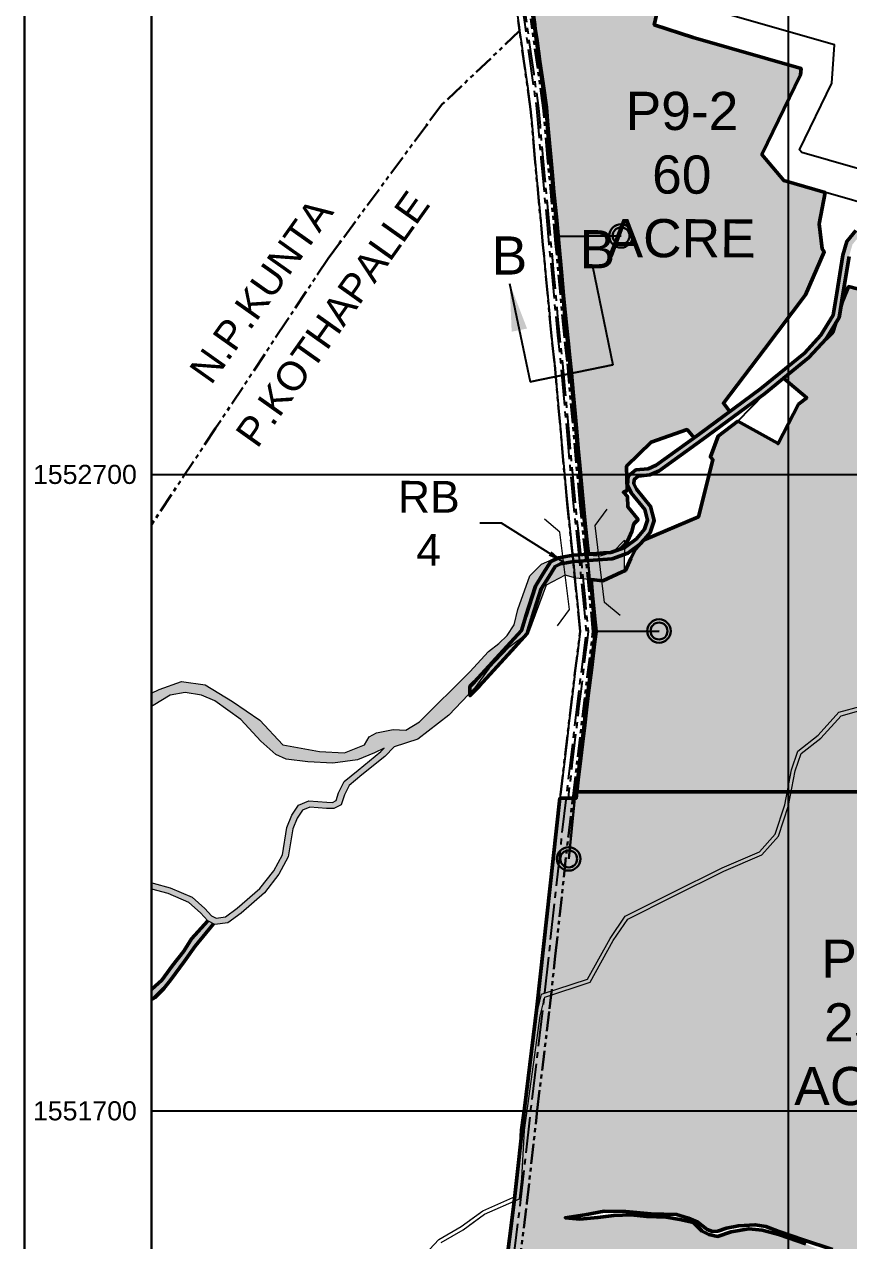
# Model space of a CAD drawing. Header units: metres. Extents: x 222800 to 230200, y 1548340 to 1564214.
# Drawn here: x 222800 to 224095, y 1551496 to 1553407 of the extents above; entities that cross this region are included whole.
import ezdxf

# ---------------------------------------------------------------- set-up
doc = ezdxf.new("R2010")
doc.units = ezdxf.units.M
doc.linetypes.add('CENTER2', pattern=[1.125, 0.75, -0.125, 0.125, -0.125])
doc.linetypes.add('PHANTOM2', pattern=[1.25, 0.625, -0.125, 0.125, -0.125, 0.125, -0.125])
for name, color, linetype in [('G_B.T. ROAD', 1, 'Continuous'), ('G_CART TRACK', 252, 'Continuous'), ('GRID', 7, 'Continuous'), ('name power lines', 1, 'Continuous'), ('road', 10, 'Continuous'), ('VILLAGE BOUNDARY', 6, 'Continuous'), ('VILLAGE NAMES', 6, 'Continuous')]:
    doc.layers.add(name, color=color, linetype=linetype)
doc.layers.add('OTHER LANDS(i.e.ROAD-L.A)', color=7, linetype='Continuous', true_color=0xe1ddfd)
doc.layers.add('STREAM', color=141, linetype='Continuous', lineweight=0)
doc.styles.get("Standard").update_dxf_attribs({"font": 'arial.ttf'})
doc.dimstyles.get("Standard").update_dxf_attribs({"dimtxt": 0.18, "dimasz": 0.18, "dimexe": 0.18, "dimexo": 0.0625, "dimgap": 0.09, "dimtad": 0, "dimtih": 1, "dimtoh": 1, "dimdec": 4, "dimzin": 0, "dimdsep": 46, "dimtxsty": 'Standard', "dimcen": 0.09, "dimadec": 0, "dimazin": 0, "dimtfac": 1, "dimtdec": 4, "dimtofl": 0, "dimtmove": 0, "dimatfit": 3, "dimfxl": 1, "dimtolj": 1, "dimtzin": 0, "dimarcsym": 0})

msp = doc.modelspace()

# ---------------------------------------------------------------- hatches: boundary and pattern name
at = {"layer": 'OTHER LANDS(i.e.ROAD-L.A)'}
h = msp.add_hatch(color=256, dxfattribs=at)
h.dxf.hatch_style = 1
h.paths.add_polyline_path([(223920.74516, 1552783.47771), (223983.86495, 1552748.57153), (224023.76631, 1552824.8016), (223992.62198, 1552850.9923), (223972.55261, 1552834.50094), (223954.49834, 1552818.01506)], flags=17)
h.paths.add_polyline_path([(223983.86495, 1552748.57153), (224023.76631, 1552824.8016), (223992.62198, 1552850.9923), (223962.68809, 1552826.39508), (223920.74516, 1552783.47771)], flags=17)
at = {"layer": 'STREAM', "lineweight": 50}
h = msp.add_hatch(color=256, dxfattribs=at)
h.dxf.hatch_style = 1
h.paths.add_polyline_path([(225633.14812, 1553536.87155), (225487.3175, 1553635.01042), (225452.19636, 1553677.1386), (225432.30103, 1553695.0985), (225381.46198, 1553744.30446), (225356.51355, 1553774.05467), (225333.04377, 1553804.31963), (225325.30246, 1553798.0248), (225314.02859, 1553793.01866), (225293.35976, 1553789.88984), (225272.06455, 1553793.01866), (225251.39573, 1553803.65666), (225225.7163, 1553806.78548), (225190.64193, 1553798.0248), (225163.08344, 1553783.63222), (225134.89872, 1553776.74882), (225102.32964, 1553778.00035), (225058.48669, 1553765.48509), (225017.77534, 1553753.59556), (224982.5287, 1553753.30567), (224947.66812, 1553750.81785), (224897.86728, 1553744.59834), (224859.89412, 1553720.96426), (224826.04138, 1553687.6749), (224777.7815, 1553637.60403), (224743.75206, 1553602.98711), (224714.67237, 1553572.07916), (224700.37583, 1553558.40799), (224667.78372, 1553549.19212), (224631.50191, 1553539.36188), (224605.05926, 1553520.31573), (224595.22017, 1553503.72717), (224592.76035, 1553484.06666), (224592.14541, 1553463.17736), (224582.92126, 1553443.51685), (224566.93264, 1553427.54266), (224554.63372, 1553411.5685), (224548.91965, 1553402.50823), (224543.4938, 1553382.20924), (224530.34976, 1553364.08617), (224521.72392, 1553344.78169), (224515.06259, 1553336.67954), (224500.24861, 1553331.64106), (224475.82398, 1553325.27514), (224457.58012, 1553315.06778), (224441.83309, 1553303.08178), (224430.81485, 1553289.71449), (224429.33527, 1553273.82383), (224425.51947, 1553260.79818), (224419.08506, 1553250.51244), (224405.94124, 1553232.88796), (224395.88144, 1553216.37601), (224392.0667, 1553205.70442), (224390.34277, 1553191.46269), (224387.26535, 1553174.24457), (224384.30248, 1553167.97593), (224381.72744, 1553165.53863), (224374.77787, 1553163.28674), (224367.07596, 1553160.48856), (224361.75288, 1553157.03168), (224356.3787, 1553151.06572), (224355.36059, 1553142.16576), (224354.09874, 1553135.68193), (224352.32494, 1553133.15023), (224348.96794, 1553131.16834), (224343.96754, 1553129.43899), (224337.33879, 1553127.47109), (224323.46447, 1553115.68856), (224315.1827, 1553106.3255), (224307.90744, 1553098.68409), (224296.00569, 1553095.57414), (224284.19524, 1553095.41011), (224272.77412, 1553100.10871), (224251.59296, 1553100.47356), (224224.93853, 1553094.16636), (224203.32013, 1553085.65769), (224193.60829, 1553086.24576), (224162.92301, 1553092.37726), (224133.78914, 1553091.13413), (224105.84634, 1553083.15768), (224091.75807, 1553066.03869), (224085.68101, 1553044.60963), (224075.97987, 1552984.78273), (224070.27867, 1552950.0883), (224051.33588, 1552918.88653), (224025.27801, 1552890.76939), (223956.553, 1552834.2968), (223859.26265, 1552762.97966), (223792.39356, 1552714.417), (223779.78825, 1552709.01958), (223760.29925, 1552706.96998), (223748.24812, 1552697.07973), (223747.37243, 1552683.08092), (223753.13653, 1552671.17924), (223774.53764, 1552645.06536), (223779.08718, 1552628.02007), (223774.34069, 1552613.79335), (223761.32134, 1552598.97078), (223743.10866, 1552585.09228), (223721.36209, 1552577.36225), (223692.87781, 1552575.46502), (223662.15709, 1552573.17938), (223639.16564, 1552569.12571), (223626.89851, 1552562.99771), (223615.12683, 1552544.31832), (223602.85531, 1552524.4443), (223587.82214, 1552477.07934), (223580.78575, 1552454.9098), (223557.92685, 1552429.34808), (223506.96018, 1552374.11353), (223500, 1552366.94231), (223500, 1552352.58417), (223514.22392, 1552367.23938), (223565.32903, 1552422.62397), (223589.66875, 1552449.84159), (223597.35358, 1552474.05416), (223612.01302, 1552520.24163), (223623.61143, 1552539.02552), (223633.86823, 1552555.3011), (223642.33384, 1552559.53006), (223663.39936, 1552563.24417), (223693.58109, 1552565.48971), (223723.40747, 1552567.47633), (223747.92841, 1552576.19254), (223768.17609, 1552591.62175), (223783.18727, 1552608.71202), (223789.5225, 1552627.7007), (223783.64206, 1552649.73235), (223761.62089, 1552676.60282), (223757.51683, 1552685.07687), (223757.95685, 1552692.11108), (223764.32618, 1552697.33833), (223782.33612, 1552699.23238), (223797.36158, 1552705.66609), (223865.15682, 1552754.90134), (223962.68809, 1552826.39508), (224032.15118, 1552883.47416), (224059.35854, 1552912.83164), (224079.83216, 1552946.55493), (224085.84925, 1552983.17166), (224095.45947, 1553042.43792), (224100.80821, 1553061.29875), (224111.58768, 1553074.39713), (224135.39693, 1553081.19364), (224162.1453, 1553082.33498), (224192.32035, 1553076.30543), (224204.92395, 1553075.54226), (224227.93629, 1553084.59957), (224252.67495, 1553090.45343), (224270.7149, 1553090.1427), (224282.28544, 1553085.38262), (224297.35886, 1553085.59197), (224313.18815, 1553089.7282), (224322.55157, 1553099.56286), (224330.48177, 1553108.52845), (224342.20532, 1553118.48447), (224347.02628, 1553119.91569), (224353.1863, 1553122.04608), (224359.27278, 1553125.63938), (224363.50846, 1553131.68489), (224365.25127, 1553140.64), (224365.95024, 1553146.75016), (224368.30247, 1553149.36141), (224371.56434, 1553151.47972), (224378.02751, 1553153.82784), (224386.9601, 1553156.72231), (224392.54081, 1553162.00449), (224396.87515, 1553171.1748), (224400.23641, 1553189.98094), (224401.85977, 1553203.39194), (224404.95356, 1553212.0467), (224414.23747, 1553227.28512), (224427.3459, 1553244.86214), (224434.72854, 1553256.66367), (224439.20287, 1553271.93728), (224440.48676, 1553285.72632), (224448.81223, 1553295.82674), (224463.07688, 1553306.68442), (224479.58728, 1553315.92191), (224503.12349, 1553322.05628), (224520.97857, 1553328.1291), (224530.30418, 1553339.4718), (224539.05547, 1553359.05702), (224551.58888, 1553376.33816), (224563.99603, 1553396.01668), (224579.95842, 1553415.32216), (224592.56025, 1553434.62763), (224600.9615, 1553450.5756), (224602.22169, 1553479.11413), (224615.92259, 1553500.92719), (224626.48862, 1553519.50653), (224646.35262, 1553530.48524), (224678.47312, 1553541.46394), (224701.29565, 1553546.53103), (224716.1301, 1553549.66438), (224728.97539, 1553559.12077), (224758.72234, 1553593.56911), (224794.55397, 1553628.69295), (224832.69378, 1553675.98957), (224869.42526, 1553710.64915), (224896.63376, 1553728.31874), (224933.36525, 1553731.03713), (224987.10208, 1553734.43515), (225031.31594, 1553735.11474), (225070.76826, 1553716.08593), (225106.81959, 1553699.77553), (225134.70832, 1553695.69795), (225160.7515, 1553702.41859), (225179.2299, 1553710.62378), (225198.39267, 1553729.0855), (225224.3992, 1553734.55561), (225245.61513, 1553731.82056), (225262.72476, 1553725.66665), (225289.41575, 1553716.77769), (225332.20626, 1553674.04551), (225392.60263, 1553615.89787), (225483.24089, 1553509.00503), (225495.61238, 1553471.92403), (225548.63307, 1553450.73489), (225610.49046, 1553427.78), (225647.60494, 1553424.24847), (225697.09084, 1553431.3115), (225750.11153, 1553413.6539), (225797.83007, 1553346.55494), (225815.50364, 1553337.72612), (225861.4549, 1553334.19463), (225896.80195, 1553316.53698), (225921.54494, 1553304.17667), (225940.8617, 1553301.49034), (225900.58782, 1553354.07676), (225837.82026, 1553400.75312)])
at = {"layer": 'STREAM', "true_color": 0xffffdb}
h = msp.add_hatch(color=7, dxfattribs=at)
h.dxf.hatch_style = 1
h.paths.add_polyline_path([(224057.86684, 1553143.14741), (223992.92748, 1553161.76756), (223958.58747, 1553202.60217), (224019.32366, 1553327.9554), (224020.04613, 1553338.05614), (223850.65227, 1553386.60056), (223789.34733, 1553406.69293), (223797.39718, 1553439.80708), (223626.46086, 1553439.80708), (223596.9141, 1553439.80708), (223601.76935, 1553406.45671), (223602.636, 1553400.33052), (223605.43132, 1553380.571), (223609.9682, 1553348.50079), (223612.44751, 1553330.97509), (223614.91797, 1553313.51199), (223620.12821, 1553276.68194), (223622.51124, 1553248.54675), (223623.477, 1553237.14454), (223626.75631, 1553198.42745), (223629.47018, 1553169.73549), (223631.95748, 1553143.43883), (223636.18669, 1553098.72619), (223639.55442, 1553063.12132), (223643.72057, 1553018.03679), (223647.12177, 1552981.23042), (223649.57903, 1552954.63887), (223651.4784, 1552934.08458), (223655.16396, 1552899.49745), (223657.02837, 1552883.37245), (223659.35657, 1552858.9206), (223661.99056, 1552829.49437), (223665.52337, 1552790.02655), (223667.59214, 1552766.91481), (223669.91643, 1552740.94834), (223672.3329, 1552713.9521), (223674.93571, 1552684.87412), (223679.35701, 1552638.88691), (223682.14961, 1552612.78448), (223684.82316, 1552587.7948), (223686.19547, 1552574.96785), (223692.87781, 1552575.46502), (223709.72856, 1552576.58739), (223721.36209, 1552577.36225), (223737.18548, 1552582.98683), (223745.60518, 1552591.74495), (223749.92411, 1552600.89545), (223754.24304, 1552610.04595), (223757.38406, 1552622.59524), (223763.98116, 1552628.90911), (223747.68178, 1552649.25438), (223747.23388, 1552665.15178), (223741.04556, 1552672.04538), (223746.96083, 1552674.84366), (223745.893, 1552712.745), (223784.362, 1552750.905), (223841.08197, 1552770.40601), (223851.95465, 1552757.67234), (223908.33924, 1552799.06864), (223898.13235, 1552811.89597), (223962.45739, 1552896.97201), (224026.78243, 1552982.04805), (224056.42739, 1553049.55331), (224053.259, 1553054.375), (224048.576, 1553093.57)])
h = msp.add_hatch(color=7, dxfattribs=at)
h.dxf.hatch_style = 1
h.paths.add_polyline_path([(224776.67953, 1552594.17081), (224908.33965, 1552631.70917), (224941.77477, 1552637.75347), (224937.85245, 1552540.30881), (224994.08463, 1552561.89069), (224963.1677, 1552739.14393), (224839.37366, 1552840.48976), (224827.298, 1552824.0853), (224820.15858, 1552774.08431), (224807.06626, 1552772.20672), (224801.18605, 1552753.92822), (224751.33545, 1552739.87184), (224745.97749, 1552706.59998), (224656.78597, 1552720.9613), (224656.7451, 1552744.46834), (224612.44206, 1552799.34753), (224589.07467, 1552864.20303), (224591.33273, 1552932.37918), (224607.70626, 1553002.34925), (224589.36076, 1553016.56226), (224555.49489, 1553031.83206), (224501.44168, 1553052.45828), (224542.20212, 1553102.86178), (224591.89418, 1553165.08225), (224521.16229, 1553224.61829), (224456.10852, 1553183.26879), (224436.5576, 1553170.84182), (224429.03047, 1553161.93789), (224413.23855, 1553146.83779), (224409.6128, 1553142.04697), (224375.904, 1553097.5065), (224344.55569, 1553056.08502), (224325.179, 1553030.482), (224297.032, 1553011.356), (224268.65719, 1553004.38269), (224271.28287, 1552953.9265), (224200.10337, 1552968.33062), (224123.88842, 1552983.75373), (224122.85485, 1552988.12549), (224094.76784, 1552995.19091), (224085.49305, 1552973.14338), (224082.8407, 1552964.86329), (224079.83216, 1552946.55493), (224074.62021, 1552937.97002), (224070.19777, 1552923.66354), (224059.35854, 1552912.83164), (224032.15118, 1552883.47416), (223992.62198, 1552850.9923), (224028.85693, 1552820.52066), (224016.20048, 1552810.34484), (223983.89064, 1552748.5559), (223973.65749, 1552754.2164), (223920.74516, 1552783.47771), (223889.59587, 1552760.10673), (223877.62394, 1552727.60942), (223881.50898, 1552723.05941), (223859.18, 1552633.409), (223772.51744, 1552596.56439), (223760.05346, 1552582.37411), (223752.72112, 1552567.83095), (223744.11103, 1552549.27758), (223738.81118, 1552546.82235), (223708.84531, 1552532.94025), (223690.18997, 1552534.63412), (223690.72732, 1552529.13004), (223693.16327, 1552504.179), (223695.17128, 1552483.61132), (223696.74128, 1552467.53004), (223698.1538, 1552453.06182), (223696.23685, 1552437.77154), (223693.45049, 1552415.54649), (223690.62463, 1552393.00632), (223686.29096, 1552357.20854), (223683.11495, 1552330.48585), (223680.24907, 1552306.3726), (223676.70752, 1552276.57432), (223672.55456, 1552241.63164), (223670.0842, 1552220.84622), (223667.75456, 1552201.24478), (223711.6639, 1552201.24478), (224518.59119, 1552201.24478), (224538.00288, 1552217.86566), (224679.42206, 1552221.04974), (224811.98589, 1552261.47511), (224823.50268, 1552276.24478), (224769.39499, 1552276.24478), (224842.18313, 1552300.23178), (224805.71803, 1552352.24896), (224805.46733, 1552352.30193)])
at = {"layer": 'STREAM'}
h = msp.add_hatch(color=256, dxfattribs=at)
h.dxf.hatch_style = 1
edge = h.paths.add_edge_path()
edge.add_arc((223737.30989, 1553074.76619), 18.46281, 0, 360)
h = msp.add_hatch(color=256, dxfattribs=at)
h.dxf.hatch_style = 1
h.paths.add_polyline_path([(223000, 1552058.24034), (223000, 1552048.4795), (223000.29298, 1552048.43329), (223025.77266, 1552041.51301), (223058.17888, 1552027.42529), (223076.799, 1552010.98473), (223087.99912, 1551998.55134), (223099.44818, 1551992.83198), (223119.60842, 1551995.56733), (223140.51537, 1552010.73607), (223177.07537, 1552042.61803), (223200.00289, 1552071.8878), (223214.65093, 1552099.24867), (223221.87402, 1552142.85006), (223228.63537, 1552159.8632), (223237.1495, 1552172.62304), (223248.2345, 1552177.19263), (223274.68968, 1552175.1788), (223286.02767, 1552174.92707), (223297.86953, 1552180.96851), (223302.65661, 1552196.32386), (223310.01796, 1552211.34791), (223330.23139, 1552227.908), (223366.2113, 1552256.98905), (223380.986, 1552271.76173), (223418.20438, 1552283.98325), (223466.9284, 1552321.87472), (223507.45054, 1552364.52509), (223530.27447, 1552395.71962), (223560.90645, 1552428.11394), (223592.13916, 1552450.90995), (223619.6118, 1552526.15905), (223649.67957, 1552541.65896), (223666.16835, 1552536.81524), (223708.84531, 1552532.94025), (223742.37766, 1552548.47457), (223742.87609, 1552596.67163), (223724.82404, 1552578.2427), (223705.02526, 1552572.10571), (223670.88928, 1552573.46949), (223637.43607, 1552570.06007), (223612.17556, 1552559.14991), (223594.23054, 1552540.38906), (223575.3187, 1552487.96803), (223569.28823, 1552463.87563), (223558.56739, 1552447.14478), (223545.16629, 1552434.42935), (223529.08511, 1552421.71392), (223499.58913, 1552389.63268), (223420.60357, 1552311.14728), (223399.46092, 1552297.9493), (223379.50408, 1552299.12656), (223353.20243, 1552293.87265), (223341.6297, 1552287.56797), (223334.2652, 1552274.9586), (223302.70323, 1552262.34923), (223263.77684, 1552264.45078), (223205.91322, 1552274.9586), (223170.14296, 1552313.83748), (223127.00835, 1552343.25935), (223083.87366, 1552369.52886), (223047.0513, 1552374.78277), (223011.87555, 1552362.04585), (223000, 1552356.28476), (223000, 1552335.16582), (223002.31691, 1552336.81873), (223029.18132, 1552353.21582), (223052.68166, 1552357.07411), (223078.29223, 1552353.31247), (223099.3833, 1552344.28448), (223140.05899, 1552314.94345), (223171.69559, 1552281.08849), (223195.04649, 1552260.02316), (223211.11373, 1552252.47574), (223245.4937, 1552248.18349), (223284.64867, 1552246.27581), (223323.39572, 1552251.70732), (223350.25796, 1552262.4391), (223365.2538, 1552269.60227), (223360.15056, 1552264.48758), (223324.14583, 1552235.38646), (223302.28359, 1552217.47557), (223293.67245, 1552199.90078), (223289.87275, 1552187.71262), (223283.81139, 1552184.62025), (223275.16294, 1552184.81227), (223246.67989, 1552186.98047), (223230.75956, 1552180.4176), (223220.05093, 1552164.36893), (223212.5314, 1552145.44804), (223205.39922, 1552102.39544), (223191.89727, 1552077.17534), (223170.04917, 1552049.28359), (223134.50388, 1552018.2865), (223115.90916, 1552004.79536), (223101.09758, 1552002.78571), (223093.94096, 1552006.36079), (223083.59372, 1552017.84739), (223063.41907, 1552035.66051), (223028.97494, 1552050.63416), (223002.3137, 1552057.87535)])
h = msp.add_hatch(color=256, dxfattribs=at)
h.dxf.hatch_style = 1
edge = h.paths.add_edge_path()
edge.add_arc((223796.92609, 1552453.94952), 18.46281, 0, 360)
at = {"layer": 'STREAM', "true_color": 0xffffdb}
h = msp.add_hatch(color=7, dxfattribs=at)
h.dxf.hatch_style = 1
h.paths.add_polyline_path([(224685.69607, 1551811.732), (224691.35791, 1551744.81865), (224771.51767, 1551722.90817), (224837.93362, 1551738.45744), (224868.6311, 1551771.36587), (224961.90262, 1551804.03903), (224963.68894, 1551806.18949), (224965.83094, 1551851.12289), (224927.27549, 1551888.5674), (224844.53009, 1551917.79609), (224808.14597, 1551852.82562), (224716.92546, 1551849.63539), (224794.50109, 1551943.79043), (224714.0967, 1551994.41939), (224705.34458, 1551992.07594), (224705.08152, 1552000.09606), (224685.37, 1552012.508), (224611.09202, 1552058.25962), (224549.90112, 1552093.91627), (224510.80693, 1552132.96883), (224502.30822, 1552187.30279), (224518.59119, 1552201.24478), (223667.75456, 1552201.24478), (223666.56605, 1552191.24478), (223641.3901, 1552191.24478), (223605.19562, 1551862.52182), (223585.78752, 1551703.53091), (223569.5378, 1551557.07484), (223540.26432, 1551324.46344), (223642.40261, 1551173.61831), (223751.45335, 1551025.49616), (223761.40894, 1551025.69125), (223780.63863, 1551021.15691), (223804.62178, 1551012.95194), (223826.73266, 1551002.44475), (223838.83388, 1551000.246), (223899.395, 1551002.62268), (223960.94373, 1551002.62268), (223984.32538, 1551005.02802), (223994.56227, 1551009.99294), (224010.34796, 1551023.98708), (224010.30839, 1551024.22425), (223987.00398, 1551020.36779), (224016.09786, 1551146.77377), (223943.86799, 1551220.39675), (223949.42049, 1551341.35221), (224057.21109, 1551324.12783), (224092.70581, 1551364.65002), (224097.88845, 1551364.97566), (224104.68355, 1551419.74237), (224098.0012, 1551448.12337), (224085.76133, 1551463.41311), (224069.78139, 1551471.90741), (224027.39949, 1551491.12821), (223986.67033, 1551505.03475), (223959.19212, 1551512.5098), (223938.05353, 1551514.67644), (223910.41074, 1551509.80155), (223888.73006, 1551502.76001), (223875.17971, 1551505.4683), (223864.88135, 1551510.88485), (223851.33099, 1551524.42624), (223829.65032, 1551529.30113), (223807.96972, 1551533.09273), (223777.61679, 1551534.17603), (223753.22606, 1551536.34267), (223726.12528, 1551535.80102), (223700.65052, 1551532.55108), (223672.46572, 1551529.84279), (223649.70102, 1551532.00943), (223680.40182, 1551536.6917), (223710.92227, 1551542.11395), (223744.83382, 1551541.77505), (223784.51035, 1551538.38617), (223824.52599, 1551537.36949), (223843.1325, 1551531.38134), (223858.0278, 1551525.29185), (223872.58454, 1551513.78951), (223880.70924, 1551510.40648), (223889.17243, 1551511.08309), (223902.98279, 1551515.37474), (223921.56967, 1551519.42737), (223947.92915, 1551521.11598), (223964.8263, 1551518.4142), (223985.36278, 1551510.24589), (224023.14689, 1551497.09768), (224069.23122, 1551482.10492), (224093.14219, 1551469.65253), (224105.60283, 1551454.17123), (224108.22914, 1551448.3188), (224109.31894, 1551457.10236), (224214.1173, 1551447.00834), (224263.74083, 1551428.36042), (224218.38413, 1551291.32558), (224236.88384, 1551258.8008), (224272.07385, 1551209.26769), (224338.67548, 1551193.40558), (224321.21197, 1551144.05186), (224354.37741, 1551113.96074), (224393.69934, 1551101.56733), (224444.101, 1551136.73441), (224470.89768, 1551345.9811), (224482.73298, 1551529.48891), (224575.5283, 1551722.93276), (224613.22401, 1551807.56459)])
at = {"layer": 'STREAM'}
h = msp.add_hatch(color=256, dxfattribs=at)
h.dxf.hatch_style = 1
edge = h.paths.add_edge_path()
edge.add_arc((223655.02531, 1552095.89233), 18.46281, -96.19445814, 263.80554186)
h = msp.add_hatch(color=256, dxfattribs=at)
h.dxf.hatch_style = 1
h.paths.add_polyline_path([(223000, 1551890.95171), (223000, 1551874.99756), (223005.04338, 1551878.06809), (223019.08831, 1551892.00872), (223029.5555, 1551905.52664), (223051.72383, 1551935.34362), (223068.16548, 1551958.73941), (223097.03086, 1551994.03955), (223087.99912, 1551998.55134), (223062.41783, 1551970.02482), (223050.70398, 1551951.12107), (223032.95423, 1551928.46017), (223016.21879, 1551905.27626), (223000.0456, 1551890.98211)])

# ---------------------------------------------------------------- linework, layer by layer
at = {"color": 251, "linetype": 'CENTER2', "ltscale": 75, "flags": 128}
msp.add_lwpolyline([(224109.64169, 1550804.59752), (224070.58668, 1550824.62436), (223957.44324, 1550881.32945), (223818.1318, 1550951.76996), (223712.81898, 1551092.98717), (223650.60134, 1551179.34563), (223550.65632, 1551326.95157), (223579.46871, 1551555.89909), (223595.72048, 1551702.37364), (223615.13125, 1551861.38642), (223623.92037, 1551943.91706), (223644.58068, 1552133.35868), (223674.21438, 1552382.69428), (223683.0623, 1552453.26857), (223671.92209, 1552567.37599), (223662.5615, 1552654.86951), (223642.72301, 1552876.50033), (223637.80577, 1552919.02879), (223624.61954, 1553061.72495), (223611.81604, 1553197.08819), (223605.21721, 1553274.99709), (223585.47826, 1553414.5274), (223562.11447, 1553573.75234), (223552.44728, 1553646.19649), (223539.10922, 1553781.3214), (223525.96872, 1553905.17494), (223515.04705, 1553974.01742), (223614.11954, 1554082.72222), (223630.94076, 1554103.04435), (223763.73199, 1554230.8005), (223860.95164, 1554329.89625), (224038.21679, 1554514.33499), (224071.92436, 1554547.84484), (224209.213, 1554680.16036), (224263.94905, 1554741.56983), (224362.14241, 1554877.43598), (224403.1171, 1554933.90701), (224423.7241, 1554970.20706), (224450.63761, 1555020.73012)], dxfattribs=at)
at = {"color": 253}
for points in [[(224517.67014, 1553391.01817), (224488.54909, 1553342.77542), (224384.49277, 1553314.67529), (224335.1264, 1553323.20235), (224304.7135, 1553226.4226), (224212.41167, 1553098.83456), (223992.92748, 1553161.76756), (223958.58747, 1553202.60217), (224019.32366, 1553327.9554), (224020.04613, 1553338.05614), (223850.65227, 1553386.60056), (223789.34733, 1553406.69293), (223810.41755, 1553493.36806), (223782.88337, 1553514.34314), (223810.58888, 1553561.3521), (223865.73094, 1553630.83489), (223863.75447, 1553644.39196), (223772.21655, 1553647.6316), (223790.20965, 1553727.93438), (223865.9793, 1553976.86759)], [(224475.32874, 1553417.6267), (224456.12298, 1553385.80989), (224382.11991, 1553365.82556), (224307.64447, 1553378.68972), (224291.40636, 1553350.85767), (224259.44623, 1553249.15434), (224192.46615, 1553156.56834), (224021.37492, 1553205.62556), (224017.71876, 1553209.9732), (224068.51061, 1553314.80233), (224072.81253, 1553374.94715), (223865.33077, 1553434.40669)]]:
    msp.add_lwpolyline(points, dxfattribs=at)
at = {"color": 7, "linetype": 'CENTER2', "ltscale": 75, "flags": 128}
msp.add_lwpolyline([(223530.59484, 1553885.26785), (223535.03671, 1553843.40172), (223538.3607, 1553812.07198), (223541.59623, 1553781.57607), (223544.02222, 1553756.99893), (223546.79244, 1553728.93439), (223548.27637, 1553713.90107), (223549.80067, 1553698.45871), (223551.87885, 1553677.40509), (223554.42491, 1553651.61153), (223558.23618, 1553621.71616), (223561.97101, 1553593.72799), (223565.57003, 1553567.42262), (223569.52457, 1553540.47234), (223574.50202, 1553506.55086), (223578.27564, 1553480.8335), (223582.60177, 1553451.35075), (223589.39611, 1553404.68085), (223590.25924, 1553398.57961), (223593.05456, 1553378.8201), (223597.59144, 1553346.74988), (223600.07075, 1553329.22419), (223602.5412, 1553311.76109), (223607.70237, 1553275.2779), (223610.05584, 1553247.49178), (223611.0216, 1553236.08957), (223614.30609, 1553197.3114), (223617.02572, 1553168.55842), (223619.51303, 1553142.26175), (223623.74223, 1553097.54911), (223627.10869, 1553061.95768), (223631.27361, 1553016.88659), (223634.6748, 1552980.08022), (223637.13206, 1552953.48867), (223639.03949, 1552932.84718), (223642.74026, 1552898.11732), (223644.59661, 1552882.06204), (223646.9095, 1552857.77095), (223649.54033, 1552828.37993), (223653.07315, 1552788.91212), (223655.14192, 1552765.80037), (223657.46621, 1552739.8339), (223659.88268, 1552712.83767), (223662.48915, 1552683.71876), (223666.92081, 1552637.62387), (223669.72054, 1552611.45474), (223672.39409, 1552586.46506), (223674.40914, 1552567.63043), (223678.28647, 1552527.91545), (223680.72242, 1552502.96441), (223682.73043, 1552482.39673), (223684.30043, 1552466.31545), (223685.57755, 1552453.23412), (223683.83395, 1552439.32649), (223681.04759, 1552417.10144), (223678.21842, 1552394.53495), (223673.87992, 1552358.69731), (223670.70231, 1552331.9611), (223667.83643, 1552307.84785), (223664.29488, 1552278.04957), (223660.14192, 1552243.1069), (223657.67156, 1552222.32147), (223653.97807, 1552191.24478)], dxfattribs=at)
at = {"flags": 128}
for points in [[(223570.23318, 1553449.54297), (223577.02288, 1553402.90499), (223577.88247, 1553396.82871), (223580.67779, 1553377.06919), (223585.21467, 1553344.99897), (223587.69398, 1553327.47328), (223590.16444, 1553310.01018), (223595.27654, 1553273.87386), (223597.60044, 1553246.43682), (223598.5662, 1553235.03461), (223601.85586, 1553196.19535), (223604.58127, 1553167.38134), (223607.06857, 1553141.08468), (223611.29777, 1553096.37204), (223614.66296, 1553060.79404), (223618.82664, 1553015.7364), (223622.22783, 1552978.93003), (223624.68509, 1552952.33848), (223626.60058, 1552931.60978), (223630.31656, 1552896.73719), (223632.16485, 1552880.75163), (223634.46243, 1552856.62131), (223637.09011, 1552827.26549), (223640.62293, 1552787.79768), (223642.69169, 1552764.68593), (223645.01599, 1552738.71946), (223647.43246, 1552711.72323), (223650.0426, 1552682.5634), (223654.4846, 1552636.36084), (223657.29147, 1552610.125), (223659.96502, 1552585.13532), (223661.97391, 1552566.35824), (223665.84562, 1552526.70086), (223668.28157, 1552501.74982), (223670.28957, 1552481.18215), (223671.85958, 1552465.10086), (223673.00129, 1552453.40641), (223671.43104, 1552440.88145), (223668.64468, 1552418.65639), (223665.81221, 1552396.06357), (223661.46889, 1552360.18608), (223658.28967, 1552333.43636), (223655.42379, 1552309.32311), (223651.88224, 1552279.52482), (223647.72928, 1552244.58215), (223645.25892, 1552223.79672), (223641.3901, 1552191.24478)], [(223709.72856, 1552576.58739), (223692.87781, 1552575.46502), (223677.51745, 1552574.3222), (223676.21782, 1552574.22551)]]:
    msp.add_lwpolyline(points, dxfattribs=at)
at = {"lineweight": 20, "flags": 128}
for points in [[(223735.89899, 1552478.20965), (223711.48611, 1552498.62908), (223696.68458, 1552619.74514), (223715.46152, 1552645.44277)], [(223637.36853, 1552462.2485), (223656.14546, 1552487.94613), (223641.34394, 1552609.0622), (223616.93106, 1552629.48163)]]:
    msp.add_lwpolyline(points, dxfattribs=at)
at = {"color": 7}
msp.add_lwpolyline([(223002.87556, 1552625.82979), (223000, 1552625.82979), (223000, 1552621.50957), (223002.87556, 1552625.82979)], close=True, dxfattribs=at)
at = {"color": 1, "lineweight": 50, "flags": 128}
for points in [[(224518.59119, 1552201.24478), (223667.75456, 1552201.24478), (223666.56605, 1552191.24478), (223641.3901, 1552191.24478), (223605.19562, 1551862.52182), (223585.78752, 1551703.53091), (223569.5378, 1551557.07484), (223540.26432, 1551324.46344)], [(224027.39949, 1551491.12821), (223986.67033, 1551505.03475), (223959.19212, 1551512.5098), (223938.05353, 1551514.67644), (223910.41074, 1551509.80155), (223888.73006, 1551502.76001), (223875.17971, 1551505.4683), (223864.88135, 1551510.88485), (223851.33099, 1551524.42624), (223829.65032, 1551529.30113), (223807.96972, 1551533.09273), (223777.61679, 1551534.17603), (223753.22606, 1551536.34267), (223726.12528, 1551535.80102), (223700.65052, 1551532.55108), (223672.46572, 1551529.84279), (223649.70102, 1551532.00943), (223680.40182, 1551536.6917), (223710.92227, 1551542.11395), (223744.83382, 1551541.77505), (223784.51035, 1551538.38617), (223824.52599, 1551537.36949), (223843.1325, 1551531.38134), (223858.0278, 1551525.29185), (223872.58454, 1551513.78951), (223880.70924, 1551510.40648), (223889.17243, 1551511.08309), (223902.98279, 1551515.37474), (223921.56967, 1551519.42737), (223947.92915, 1551521.11598), (223964.8263, 1551518.4142), (223985.36278, 1551510.24589), (224023.14689, 1551497.09768), (224069.23122, 1551482.10492)]]:
    msp.add_lwpolyline(points, dxfattribs=at)
at = {"layer": 'G_B.T. ROAD', "color": 1, "lineweight": 50}
for points in [[(223596.9141, 1553439.80708), (223601.76935, 1553406.45671), (223602.636, 1553400.33052), (223605.43132, 1553380.571), (223609.9682, 1553348.50079), (223612.44751, 1553330.97509), (223614.91797, 1553313.51199), (223620.12821, 1553276.68194), (223622.51124, 1553248.54675), (223623.477, 1553237.14454), (223626.75631, 1553198.42745), (223629.47018, 1553169.73549), (223631.95748, 1553143.43883), (223636.18669, 1553098.72619), (223639.55442, 1553063.12132), (223643.72057, 1553018.03679), (223647.12177, 1552981.23042), (223649.57903, 1552954.63887), (223651.4784, 1552934.08458), (223655.16396, 1552899.49745), (223657.02837, 1552883.37245), (223659.35657, 1552858.9206), (223661.99056, 1552829.49437), (223665.52337, 1552790.02655), (223667.59214, 1552766.91481), (223669.91643, 1552740.94834), (223672.3329, 1552713.9521), (223674.93571, 1552684.87412), (223679.35701, 1552638.88691), (223682.14961, 1552612.78448), (223684.82316, 1552587.7948), (223686.19547, 1552574.96785), (223692.87781, 1552575.46502), (223709.72856, 1552576.58739), (223721.36209, 1552577.36225), (223737.18548, 1552582.98683), (223745.60518, 1552591.74495), (223749.92411, 1552600.89545), (223754.24304, 1552610.04595), (223757.38406, 1552622.59524), (223763.98116, 1552628.90911), (223747.68178, 1552649.25438), (223747.23388, 1552665.15178), (223741.04556, 1552672.04538), (223746.96083, 1552674.84366), (223745.893, 1552712.745), (223784.362, 1552750.905), (223841.08197, 1552770.40601), (223851.95465, 1552757.67234), (223908.33924, 1552799.06864), (223898.13235, 1552811.89597), (223962.45739, 1552896.97201), (224026.78243, 1552982.04805), (224056.42739, 1553049.55331), (224053.259, 1553054.375), (224048.576, 1553093.57), (224057.86684, 1553143.14741), (223992.92748, 1553161.76756), (223958.58747, 1553202.60217), (224019.32366, 1553327.9554), (224020.04613, 1553338.05614), (223850.65227, 1553386.60056), (223789.34733, 1553406.69293), (223797.39718, 1553439.80708)], [(224122.85485, 1552988.12549), (224094.76784, 1552995.19091), (224085.49305, 1552973.14338), (224082.8407, 1552964.86329), (224079.83216, 1552946.55493), (224074.62021, 1552937.97002), (224070.19777, 1552923.66354), (224059.35854, 1552912.83164), (224032.15118, 1552883.47416), (223992.62198, 1552850.9923), (224028.85693, 1552820.52066), (224016.20048, 1552810.34484), (223983.89064, 1552748.5559), (223973.65749, 1552754.2164), (223920.74516, 1552783.47771), (223889.59587, 1552760.10673), (223877.62394, 1552727.60942), (223881.50898, 1552723.05941), (223859.18, 1552633.409), (223772.51744, 1552596.56439), (223760.05346, 1552582.37411), (223752.72112, 1552567.83095), (223744.11103, 1552549.27758), (223738.81118, 1552546.82235), (223708.84531, 1552532.94025), (223690.18997, 1552534.63412), (223690.72732, 1552529.13004), (223693.16327, 1552504.179), (223695.17128, 1552483.61132), (223696.74128, 1552467.53004), (223698.1538, 1552453.06182), (223696.23685, 1552437.77154), (223693.45049, 1552415.54649), (223690.62463, 1552393.00632), (223686.29096, 1552357.20854), (223683.11495, 1552330.48585), (223680.24907, 1552306.3726), (223676.70752, 1552276.57432), (223672.55456, 1552241.63164), (223670.0842, 1552220.84622), (223667.75456, 1552201.24478), (223711.6639, 1552201.24478), (224518.59119, 1552201.24478)]]:
    msp.add_lwpolyline(points, dxfattribs=at)
at = {"layer": 'G_CART TRACK', "lineweight": 15}
for points in [[(223429, 1551474), (223451, 1551498), (223486, 1551518), (223520, 1551543), (223572, 1551566), (223575.5, 1551594), (223579.5, 1551670), (223604.5, 1551850.5), (223612.5, 1551883.5), (223684.5, 1551907), (223720, 1551971), (223744, 1552006), (223816, 1552042), (223896, 1552082), (223955, 1552107), (223979.21747, 1552134.50744), (223994.69539, 1552181.03932), (224005, 1552236), (224015, 1552265), (224046.74992, 1552290.15823), (224079.52592, 1552326.24463), (224114.22457, 1552335.78676)], [(223500, 1551528.29412), (223520, 1551543), (223572, 1551566), (223575.5, 1551594), (223579.5, 1551670), (223604.5, 1551850.5), (223612.5, 1551883.5), (223684.5, 1551907), (223720, 1551971), (223744, 1552006), (223816, 1552042), (223896, 1552082), (223955, 1552107), (223979.21747, 1552134.50744), (223994.69539, 1552181.03932), (224005, 1552236), (224015, 1552265), (224046.74992, 1552290.15823), (224079.52592, 1552326.24463), (224114.22457, 1552335.78676)], [(223454.79004, 1551493.25523), (223489.27639, 1551512.96171), (223523.02637, 1551537.77788), (223577.53249, 1551561.88635), (223581.48039, 1551593.46954), (223585.47829, 1551669.42971), (223610.40199, 1551849.3788), (223617.54273, 1551878.83439), (223688.60317, 1551902.02773), (223725.10906, 1551967.84116), (223748.07097, 1552001.32728), (223818.68328, 1552036.63344), (223898.51457, 1552076.54908), (223958.59987, 1552102.00895), (223984.52614, 1552131.45733), (224000.51746, 1552179.53267), (224010.81598, 1552234.46092), (224020.10062, 1552261.38637), (224050.86117, 1552285.76064), (224082.79631, 1552320.92124), (224114.55902, 1552329.65599)], [(223500, 1551520.84672), (223523.02637, 1551537.77788), (223577.53249, 1551561.88635), (223581.48039, 1551593.46954), (223585.47829, 1551669.42971), (223610.40199, 1551849.3788), (223617.54273, 1551878.83439), (223688.60317, 1551902.02773), (223725.10906, 1551967.84116), (223748.07097, 1552001.32728), (223818.68328, 1552036.63344), (223898.51457, 1552076.54908), (223958.59987, 1552102.00895), (223984.52614, 1552131.45733), (224000.51746, 1552179.53267), (224010.81598, 1552234.46092), (224020.10062, 1552261.38637), (224050.86117, 1552285.76064), (224082.79631, 1552320.92124), (224114.55902, 1552329.65599)]]:
    msp.add_lwpolyline(points, dxfattribs=at)
at = {"layer": 'GRID', "linetype": 'Continuous'}
for p, q in [((222800, 1563900), (222800, 1548339.58242)), ((223000, 1563700), (223000, 1550700)), ((223000, 1563700), (223000, 1550700))]:
    msp.add_line(p, q, dxfattribs=at)
at = {"layer": 'GRID', "color": 254, "linetype": 'Continuous'}
for p, q in [((224000, 1563700), (224000, 1550700)), ((223000, 1552700), (230000, 1552700)), ((223000, 1551700), (230000, 1551700))]:
    msp.add_line(p, q, dxfattribs=at)
at = {"layer": 'GRID', "linetype": 'Continuous'}
for points in [[(222800, 1563900), (230200, 1563900), (230200, 1548339.58242), (222800, 1548339.58242)], [(223000, 1550700), (223000, 1563700), (230000, 1563700), (230000, 1550700)], [(223000, 1550700), (223000, 1563700), (230000, 1563700), (230000, 1550700)]]:
    msp.add_lwpolyline(points, close=True, dxfattribs=at)
at = {"layer": 'OTHER LANDS(i.e.ROAD-L.A)'}
msp.add_lwpolyline([(223920.74516, 1552783.47771), (223962.68809, 1552826.39508), (223992.62198, 1552850.9923), (224027.81568, 1552821.3963), (224016.29606, 1552810.52995), (223983.86495, 1552748.57153)], close=True, dxfattribs=at)
at = {"layer": 'road', "color": 4, "lineweight": 30}
msp.add_lwpolyline([(223592.99139, 1553452.86928), (223599.78963, 1553406.17258), (223600.65572, 1553400.05037), (223603.45104, 1553380.29086), (223607.98792, 1553348.22064), (223610.46723, 1553330.69495), (223612.93769, 1553313.23185), (223618.14008, 1553276.45729), (223620.51838, 1553248.37795), (223621.48414, 1553236.97574), (223624.76428, 1553198.24888), (223627.47907, 1553169.54716), (223629.96637, 1553143.2505), (223634.19557, 1553098.53785), (223637.5631, 1553062.93514), (223641.72906, 1553017.85276), (223645.13025, 1552981.04639), (223647.58751, 1552954.45484), (223649.48818, 1552933.8866), (223653.17617, 1552899.27663), (223655.03929, 1552883.16278), (223657.36504, 1552858.73666), (223659.99852, 1552829.31606), (223663.53134, 1552789.84824), (223665.6001, 1552766.7365), (223667.9244, 1552740.77003), (223670.34087, 1552713.77379), (223672.94426, 1552684.68926), (223677.36722, 1552638.68482), (223680.16096, 1552612.57172), (223682.83451, 1552587.58204), (223684.85473, 1552568.69907), (223688.73679, 1552528.93571), (223691.17274, 1552503.98467), (223693.18074, 1552483.41699), (223694.75074, 1552467.3357), (223696.1416, 1552453.08939), (223694.25239, 1552438.02033), (223691.46603, 1552415.79528), (223688.63964, 1552393.2509), (223684.30519, 1552357.44675), (223681.12892, 1552330.72189), (223678.26305, 1552306.60864), (223674.7215, 1552276.81036), (223670.56854, 1552241.86768), (223668.09818, 1552221.08226), (223664.55197, 1552191.24478)], dxfattribs=at)
at = {"layer": 'STREAM', "lineweight": 30}
for p, q in [((223737.30989, 1553074.76619), (223636.5254, 1553073.90606)), ((223796.92609, 1552453.94952), (223696.1416, 1552453.08939)), ((223655.02531, 1552095.89233), (223664.55197, 1552191.24478))]:
    msp.add_line(p, q, dxfattribs=at)
at = {"layer": 'STREAM', "lineweight": 50}
for points in [[(224105.84634, 1553083.15768), (224091.75807, 1553066.03869), (224085.68101, 1553044.60963), (224075.97987, 1552984.78273), (224070.27867, 1552950.0883), (224051.33588, 1552918.88653), (224025.27801, 1552890.76939), (223956.553, 1552834.2968), (223859.26265, 1552762.97966), (223792.39356, 1552714.417), (223779.78825, 1552709.01958), (223760.29925, 1552706.96998), (223748.24812, 1552697.07973), (223747.37243, 1552683.08092), (223753.13653, 1552671.17924), (223774.53764, 1552645.06536), (223779.08718, 1552628.02007), (223774.34069, 1552613.79335), (223761.32134, 1552598.97078), (223743.10866, 1552585.09228), (223721.36209, 1552577.36225), (223692.87781, 1552575.46502), (223662.15709, 1552573.17938), (223639.16564, 1552569.12571), (223626.89851, 1552562.99771), (223615.12683, 1552544.31832), (223602.85531, 1552524.4443), (223587.82214, 1552477.07934), (223580.78575, 1552454.9098), (223557.92685, 1552429.34808), (223506.96018, 1552374.11353), (223500, 1552366.94231), (223500, 1552352.58417), (223514.22392, 1552367.23938), (223565.32903, 1552422.62397), (223589.66875, 1552449.84159), (223597.35358, 1552474.05416), (223612.01302, 1552520.24163), (223623.61143, 1552539.02552), (223633.86823, 1552555.3011), (223642.33384, 1552559.53006), (223663.39936, 1552563.24417), (223693.58109, 1552565.48971), (223723.40747, 1552567.47633), (223747.92841, 1552576.19254), (223768.17609, 1552591.62175), (223783.18727, 1552608.71202), (223789.5225, 1552627.7007), (223783.64206, 1552649.73235), (223761.62089, 1552676.60282), (223757.51683, 1552685.07687), (223757.95685, 1552692.11108), (223764.32618, 1552697.33833), (223782.33612, 1552699.23238), (223797.36158, 1552705.66609), (223865.15682, 1552754.90134), (223962.68809, 1552826.39508), (224032.15118, 1552883.47416), (224059.35854, 1552912.83164), (224079.83216, 1552946.55493), (224085.84925, 1552983.17166), (224095.45947, 1553042.43792)], [(224069.23122, 1551482.10492), (224023.14689, 1551497.09768), (223985.36278, 1551510.24589), (223964.8263, 1551518.4142), (223947.92915, 1551521.11598), (223921.56967, 1551519.42737), (223902.98279, 1551515.37474), (223889.17243, 1551511.08309), (223880.70924, 1551510.40648), (223872.58454, 1551513.78951), (223858.0278, 1551525.29185), (223843.1325, 1551531.38134), (223824.52599, 1551537.36949), (223784.51035, 1551538.38617), (223744.83382, 1551541.77505), (223710.92227, 1551542.11395), (223680.40182, 1551536.6917), (223649.70102, 1551532.00943), (223672.46572, 1551529.84279), (223700.65052, 1551532.55108), (223726.12528, 1551535.80102), (223753.22606, 1551536.34267), (223777.61679, 1551534.17603), (223807.96972, 1551533.09273), (223829.65032, 1551529.30113), (223851.33099, 1551524.42624), (223864.88135, 1551510.88485), (223875.17971, 1551505.4683), (223888.73006, 1551502.76001), (223910.41074, 1551509.80155), (223938.05353, 1551514.67644), (223959.19212, 1551512.5098), (223986.67033, 1551505.03475), (224027.39949, 1551491.12821)]]:
    msp.add_lwpolyline(points, dxfattribs=at)
at = {"layer": 'STREAM'}
for points in [[(223000, 1552356.28476), (223011.87555, 1552362.04585), (223047.0513, 1552374.78277), (223083.87366, 1552369.52886), (223127.00835, 1552343.25935), (223170.14296, 1552313.83748), (223205.91322, 1552274.9586), (223263.77684, 1552264.45078), (223302.70323, 1552262.34923), (223334.2652, 1552274.9586), (223341.6297, 1552287.56797), (223353.20243, 1552293.87265), (223379.50408, 1552299.12656), (223399.46092, 1552297.9493), (223420.60357, 1552311.14728), (223499.58913, 1552389.63268), (223529.08511, 1552421.71392), (223545.16629, 1552434.42935), (223558.56739, 1552447.14478), (223569.28823, 1552463.87563), (223575.3187, 1552487.96803), (223594.23054, 1552540.38906), (223612.17556, 1552559.14991), (223637.43607, 1552570.06007), (223670.88928, 1552573.46949), (223705.02526, 1552572.10571), (223724.82404, 1552578.2427), (223742.87609, 1552596.67163), (223742.37766, 1552548.47457), (223708.84531, 1552532.94025), (223666.16835, 1552536.81524), (223649.67957, 1552541.65896), (223619.6118, 1552526.15905), (223592.13916, 1552450.90995), (223560.90645, 1552428.11394), (223530.27447, 1552395.71962), (223507.45054, 1552364.52509), (223466.9284, 1552321.87472), (223418.20438, 1552283.98325), (223380.986, 1552271.76173), (223366.2113, 1552256.98905), (223330.23139, 1552227.908), (223310.01796, 1552211.34791), (223302.65661, 1552196.32386), (223297.86953, 1552180.96851), (223286.02767, 1552174.92707), (223274.68968, 1552175.1788), (223248.2345, 1552177.19263), (223237.1495, 1552172.62304), (223228.63537, 1552159.8632), (223221.87402, 1552142.85006), (223214.65093, 1552099.24867), (223200.00289, 1552071.8878), (223177.07537, 1552042.61803), (223140.51537, 1552010.73607), (223119.60842, 1551995.56733), (223099.44818, 1551992.83198), (223087.99912, 1551998.55134), (223076.799, 1552010.98473), (223058.17888, 1552027.42529), (223025.77266, 1552041.51301), (223000.29298, 1552048.43329), (223000, 1552048.4795)], [(223000, 1552058.24034), (223002.3137, 1552057.87535), (223028.97494, 1552050.63416), (223063.41907, 1552035.66051), (223083.59372, 1552017.84739), (223093.94096, 1552006.36079), (223101.09758, 1552002.78571), (223115.90916, 1552004.79536), (223134.50388, 1552018.2865), (223170.04917, 1552049.28359), (223191.89727, 1552077.17534), (223205.39922, 1552102.39544), (223212.5314, 1552145.44804), (223220.05093, 1552164.36893), (223230.75956, 1552180.4176), (223246.67989, 1552186.98047), (223275.16294, 1552184.81227), (223283.81139, 1552184.62025), (223289.87275, 1552187.71262), (223293.67245, 1552199.90078), (223302.28359, 1552217.47557), (223324.14583, 1552235.38646), (223360.15056, 1552264.48758), (223365.2538, 1552269.60227), (223350.25796, 1552262.4391), (223323.39572, 1552251.70732), (223284.64867, 1552246.27581), (223245.4937, 1552248.18349), (223211.11373, 1552252.47574), (223195.04649, 1552260.02316), (223171.69559, 1552281.08849), (223140.05899, 1552314.94345), (223099.3833, 1552344.28448), (223078.29223, 1552353.31247), (223052.68166, 1552357.07411), (223029.18132, 1552353.21582), (223002.31691, 1552336.81873), (223000, 1552335.16582)]]:
    msp.add_lwpolyline(points, dxfattribs=at)
at = {"layer": 'STREAM', "linetype": 'Continuous', "lineweight": 50}
for points in [[(223087.99912, 1551998.55134), (223062.41783, 1551970.02482), (223050.70398, 1551951.12107), (223032.95423, 1551928.46017), (223016.21879, 1551905.27626), (223000.0456, 1551890.98211), (223000, 1551890.95171)], [(223087.99912, 1551998.55134), (223062.41783, 1551970.02482), (223050.70398, 1551951.12107), (223032.95423, 1551928.46017), (223016.21879, 1551905.27626), (223000.0456, 1551890.98211), (223000, 1551890.95171)], [(223000, 1551874.99756), (223005.04338, 1551878.06809), (223019.08831, 1551892.00872), (223029.5555, 1551905.52664), (223051.72383, 1551935.34362), (223068.16548, 1551958.73941), (223097.03086, 1551994.03955)], [(223000, 1551874.99756), (223005.04338, 1551878.06809), (223019.08831, 1551892.00872), (223029.5555, 1551905.52664), (223051.72383, 1551935.34362), (223068.16548, 1551958.73941), (223097.03086, 1551994.03955)]]:
    msp.add_lwpolyline(points, dxfattribs=at)
at = {"layer": 'STREAM', "lineweight": 30}
for centre, radius in [((223737.30989, 1553074.76619), 18.46281), ((223737.30989, 1553074.76619), 13.31428), ((223796.92609, 1552453.94952), 18.46281), ((223796.92609, 1552453.94952), 13.31428), ((223655.02531, 1552095.89233), 18.46281), ((223655.02531, 1552095.89233), 13.31428)]:
    msp.add_circle(centre, radius, dxfattribs=at)
at = {"layer": 'VILLAGE BOUNDARY', "linetype": 'PHANTOM2', "lineweight": 30, "ltscale": 50}
for points in [[(223540.26432, 1551324.46344), (223569.5378, 1551557.07484), (223585.78752, 1551703.53091), (223605.19562, 1551862.52182), (223613.97794, 1551944.98862), (223634.64486, 1552134.49089), (223664.28806, 1552383.90638), (223673.00129, 1552453.40641), (223661.97391, 1552566.35824), (223652.60903, 1552653.89176), (223632.77435, 1552875.4801), (223627.85876, 1552917.99429), (223614.66296, 1553060.79404), (223601.85586, 1553196.19535), (223595.27654, 1553273.87386), (223575.58046, 1553413.10113)], [(223561.04832, 1551329.4397), (223589.39963, 1551554.72333), (223605.65344, 1551701.21637), (223625.06688, 1551860.25101), (223633.8628, 1551942.84549), (223654.51649, 1552132.22648), (223684.14071, 1552381.48219), (223693.1233, 1552453.13074), (223681.87027, 1552568.39374), (223672.51396, 1552655.84725), (223652.67167, 1552877.52057), (223647.75278, 1552920.06329), (223634.57613, 1553062.65586), (223621.77622, 1553197.98103), (223615.15788, 1553276.12032), (223595.37605, 1553415.95367)]]:
    msp.add_lwpolyline(points, dxfattribs=at)
at = {"layer": 'VILLAGE BOUNDARY', "linetype": 'PHANTOM2', "lineweight": 30, "ltscale": 50, "elevation": 1469.86579}
msp.add_lwpolyline([(223577.88247, 1553396.82871), (223456, 1553281), (223431.5, 1553248.5), (223295, 1553063.5), (223277.5, 1553039.5), (223212, 1552941), (223100.5, 1552772.5), (223000, 1552621.50957)], dxfattribs=at)

# ---------------------------------------------------------------- texts
at = {"color": 17, "width": 0.9674339, "attachment_point": 5, "rotation": 359.84899441}
for s, insert, char_height in [('\\A1;{\\C1;P9-2\\P60 ACRE}', (223832.67612, 1553170.72686, -42), 60), ('\\A1;{\\C7;B}', (223700.18243, 1553053.83099, -42), 60), ('\\A1;{\\C7;B}', (223561.99565, 1553044.00367, -42), 60), ('\\A1;{\\C7;RB 4}', (223435.26641, 1552623.16581, -42), 50), ('\\A1;{\\C1;P10\\P250 ACRE}', (224126.05472, 1551838.47067, -42), 60)]:
    msp.add_mtext(s, dxfattribs=dict(at, insert=insert, char_height=char_height))
at = {"layer": 'GRID', "color": 242, "linetype": 'Continuous'}
for s, p in [('1552700', (222813.57282, 1552685.03652)), ('1551700', (222813.57282, 1551685.03652))]:
    msp.add_text(s, height=30, dxfattribs=at).set_placement(p)
at = {"layer": 'VILLAGE NAMES'}
for s, p in [('P.KOTHAPALLE', (223165.79027, 1552739.2661, 1469.86579)), ('N.P.KUNTA', (223093.28613, 1552839.02086, 1469.86579))]:
    msp.add_text(s, height=45, rotation=54.60579385, dxfattribs=at).set_placement(p)

# ---------------------------------------------------------------- leaders
at = {"layer": 'name power lines', "color": 7, "linetype": 'Continuous', "lineweight": 9, "ltscale": 50}
for points, override in [([(223692.24152, 1553027.12507), (223724.3218, 1552872.3894), (223594.39134, 1552845.45181)], {"dimtxt": 24, "dimasz": 75}), ([(223562.31106, 1553000.18748), (223594.39134, 1552845.45181), (223724.3218, 1552872.3894)], {"dimtxt": 24, "dimasz": 75}), ([(223647.05823, 1552562.304), (223549.47291, 1552623.64342), (223515.30939, 1552623.64342)], {"dimtxt": 24, "dimasz": 25})]:
    msp.add_leader(points, dimstyle='Standard', override=override, dxfattribs=at)

doc.saveas('drawing.dxf')
